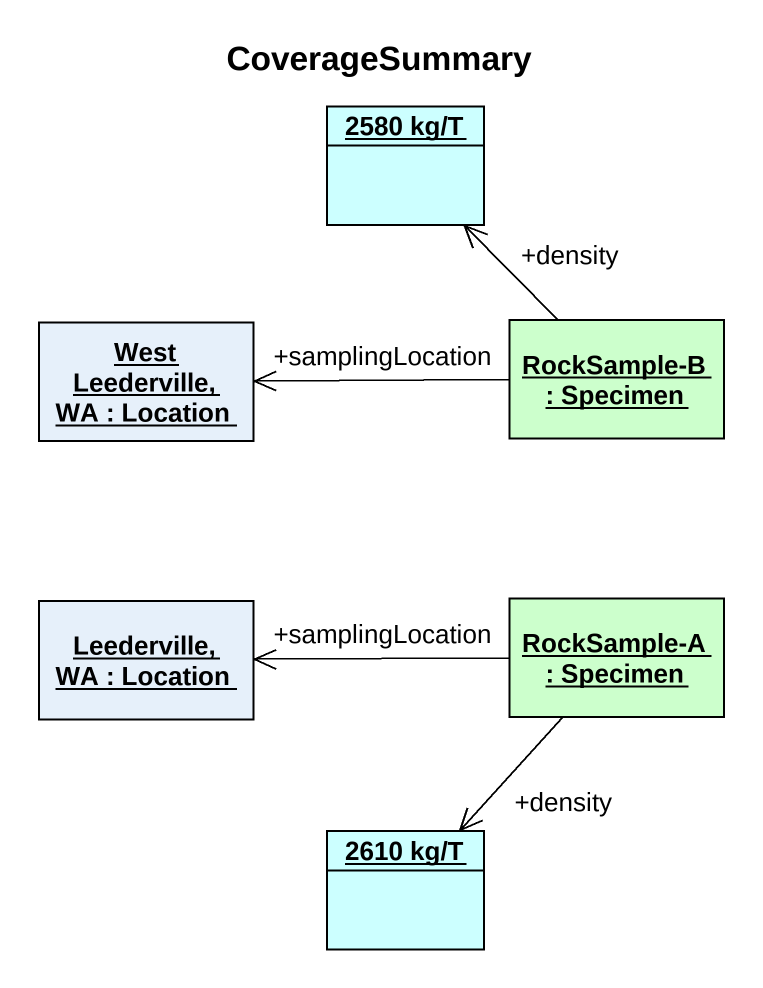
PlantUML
@startuml
title CoverageSummary
hide circle
hide empty members
object "2580 kg/T" as o2580_kg_T #CCFFFF
object "West Leederville, WA : Location" as West_Leederville_WA
object "RockSample-B : Specimen" as RockSample_B #CCFFCC
object "Leederville, WA : Location" as Leederville_WA
object "RockSample-A : Specimen" as RockSample_A #CCFFCC
object "2610 kg/T" as o2610_kg_T #CCFFFF
RockSample_B -up-> "+density" o2580_kg_T
RockSample_B -left-> "+samplingLocation" West_Leederville_WA
RockSample_A -left-> "+samplingLocation" Leederville_WA
RockSample_A --> "+density" o2610_kg_T
@enduml
